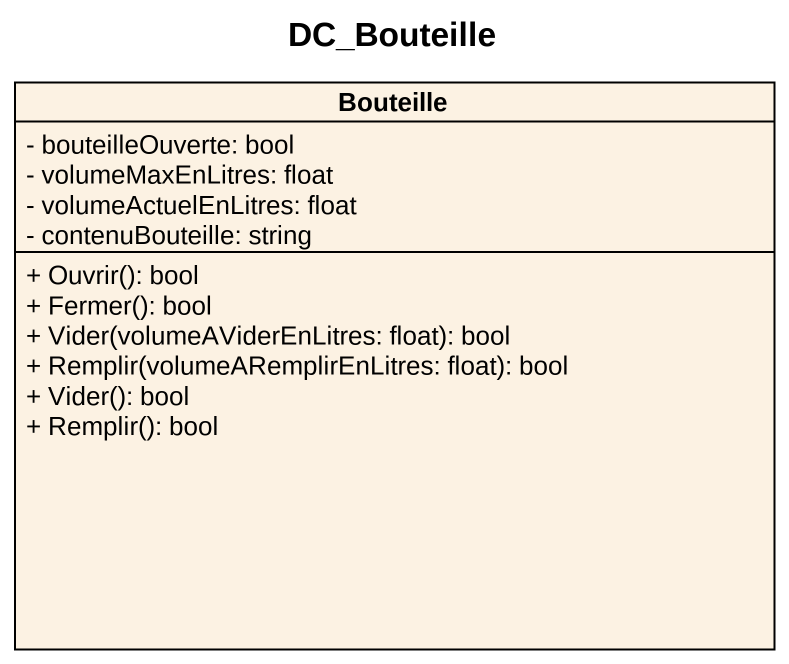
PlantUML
@startuml
title DC_Bouteille
hide circle
hide empty members
skinparam classAttributeIconSize 0
class Bouteille {
  - bouteilleOuverte: bool
  - volumeMaxEnLitres: float
  - volumeActuelEnLitres: float
  - contenuBouteille: string
  + Ouvrir(): bool
  + Fermer(): bool
  + Vider(volumeAViderEnLitres: float): bool
  + Remplir(volumeARemplirEnLitres: float): bool
  + Vider(): bool
  + Remplir(): bool
}
@enduml
